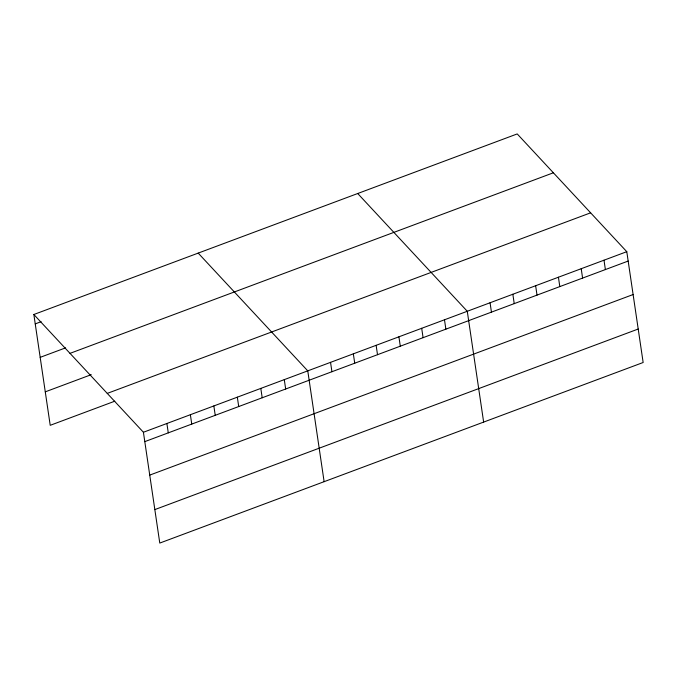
<?xml version="1.0" encoding="UTF-8"?>
<svg xmlns="http://www.w3.org/2000/svg" width="677" height="677" viewBox="0 0 677 677"><rect width="100%" height="100%" fill="white"/><g stroke="black" fill="none" stroke-linecap="round" stroke-linejoin="round"><path stroke-width="1.02" d="M33.85 314.5L517.22 133.928L626.784 251.683L643.15 362.5L159.78 543.072L143.414 432.256L33.85 314.5L50.216 425.317L114.777 401.199M35.238 323.885L41.102 321.693M40.18 357.354L65.61 347.86M70.01 353.36L553.38 172.787M45.274 391.848L91.251 374.669M107.262 393.396L590.632 212.823M143.414 432.256L626.784 251.683M144.802 441.632L628.171 261.06M149.744 475.11L633.113 294.537M154.838 509.595L638.208 329.022M357.71 193.52L467.274 311.268L483.64 422.084M198.2 253.105L307.764 370.861L324.122 481.677M604.002 260.196L605.382 269.573M581.213 268.701L582.592 278.086M558.423 277.215L559.811 286.599M535.634 285.728L537.022 295.113M512.844 294.241L514.232 303.626M490.063 302.754L491.443 312.139M444.484 319.781L445.872 329.166M421.695 328.294L423.083 337.679M398.914 336.808L400.293 346.184M376.124 345.321L377.512 354.697M353.335 353.834L354.723 363.21M330.545 362.347L331.933 371.724M284.281 379.628L285.669 389.013M260.806 388.403L262.194 397.78M237.331 397.171L238.71 406.555M213.847 405.946L215.235 415.323M190.372 414.713L191.752 424.09M166.889 423.489L168.277 432.865"/></g></svg>
